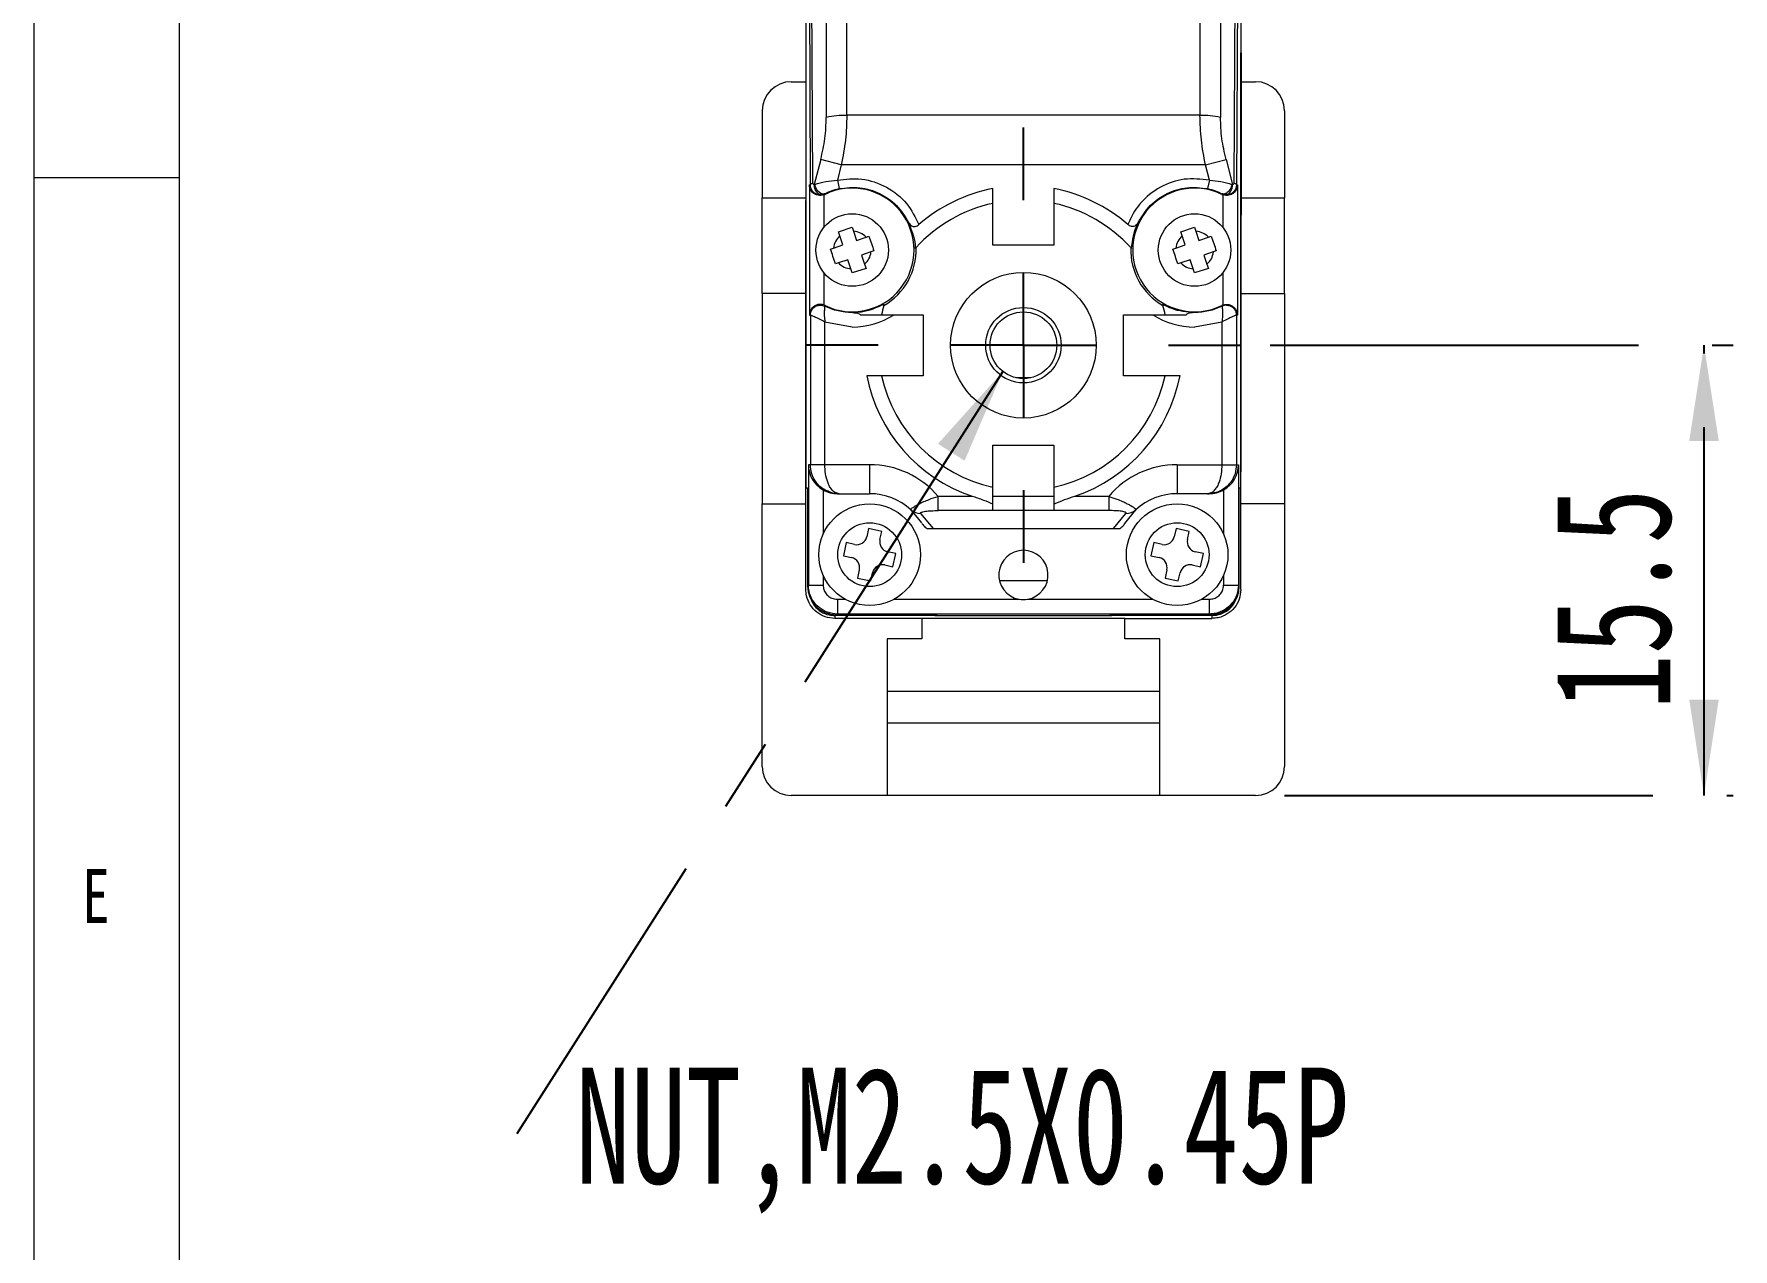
# Model space of a CAD drawing. Header units: millimetres. Extents: x 5 to 415, y 5 to 292.
# Drawn here: x 5 to 63.6, y 61.6 to 103.4 of the extents above; entities that cross this region are included whole.
import ezdxf

# ---------------------------------------------------------------- set-up
doc = ezdxf.new("R2010")
doc.units = ezdxf.units.MM
doc.linetypes.add('CENTERX2', pattern=[20.32, 12.7, -2.54, 2.54, -2.54])
doc.layers.add('CENTER_LINE', color=7, linetype='CENTERX2')
doc.styles.add('SLDTEXTSTYLE0', font='TXT', dxfattribs={"width": 0.7})
doc.styles.add('SLDTEXTSTYLE3', font='TXT', dxfattribs={"width": 0.75})
doc.dimstyles.new('SLDDIMSTYLE4', dxfattribs={"dimtxt": 4, "dimasz": 3.302, "dimexe": 0, "dimexo": 0.0625, "dimgap": 1, "dimtad": 1, "dimdec": 1, "dimrnd": 1e-09, "dimzin": 12, "dimdsep": 46, "dimtxsty": 'SLDTEXTSTYLE0', "dimsah": 1, "dimcen": 0.09, "dimadec": 0, "dimazin": 3, "dimtfac": 1, "dimtdec": 1, "dimtofl": 0, "dimtmove": 0, "dimatfit": 3, "dimfxl": 1, "dimfrac": 2, "dimtolj": 1, "dimtzin": 12, "dimarcsym": 0})
doc.dimstyles.new('SLDDIMSTYLE7', dxfattribs={"dimtxt": 0.18, "dimasz": 3.302, "dimexe": 0, "dimexo": 0.0625, "dimgap": 0, "dimtad": 0, "dimtih": 1, "dimtoh": 1, "dimdec": 0, "dimrnd": 1e-09, "dimzin": 0, "dimdsep": 46, "dimtxsty": 'Standard', "dimsah": 1, "dimcen": 0.09, "dimadec": 0, "dimazin": 0, "dimtfac": 3.302, "dimtdec": 0, "dimtofl": 0, "dimtmove": 0, "dimatfit": 3, "dimfxl": 1, "dimfrac": 2, "dimtolj": 1, "dimtzin": 0, "dimarcsym": 0})

# ---------------------------------------------------------------- blocks, each defined once
blk = doc.blocks.new('_D_31')
at = {"layer": 'CENTER_LINE'}
for p, q in [((47.602, 92.724), (63.56, 92.724)), ((62.56, 77.204), (62.56, 92.724)), ((48.102, 77.204), (63.56, 77.204))]:
    blk.add_line(p, q, dxfattribs=at)
for points in [[(62.56, 92.724), (62.052, 89.422), (63.068, 89.422)], [(62.56, 77.204), (63.068, 80.506), (62.052, 80.506)]]:
    blk.add_solid(points, dxfattribs=at)
at = {"layer": 'CENTER_LINE', "insert": (57.404, 80.17), "char_height": 4, "attachment_point": 1, "rotation": 90, "style": 'SLDTEXTSTYLE0'}
blk.add_mtext('15.5', dxfattribs=at)
blk = doc.blocks.new('SW_NOTE_0_9')
at = {"layer": 'CENTER_LINE', "color": 0, "insert": (2.015, 2.286), "char_height": 4, "attachment_point": 1, "style": 'SLDTEXTSTYLE0'}
blk.add_mtext('NUT,M2.5X0.45P', dxfattribs=at)
blk = doc.blocks.new('SW_CENTERMARKSYMBOL_11')
at = {"layer": 'CENTER_LINE', "color": 0}
for p, q in [((0, 5), (0, 7.5)), ((0, 0), (0, 2.5)), ((-5, 0), (-7.5, 0)), ((0, 0), (-2.5, 0)), ((0, 0), (0, -2.5)), ((0, 0), (2.5, 0)), ((5, 0), (7.5, 0)), ((0, -5), (0, -7.5))]:
    blk.add_line(p, q, dxfattribs=at)

msp = doc.modelspace()

# ---------------------------------------------------------------- linework, layer by layer
at = {"color": 7, "linetype": 'Continuous', "lineweight": 18}
for p, q in [((5, 292), (5, 5)), ((10, 287), (10, 10)), ((31.602, 108.906), (31.602, 97.806)), ((33.016, 100.646), (33.016, 106.591)), ((45.187, 106.591), (45.187, 100.646)), ((31.61, 87.806), (31.61, 106.504)), ((31.719, 106.306), (31.757, 98.251)), ((31.845, 98.306), (31.807, 106.36)), ((32.308, 106.489), (32.309, 100.57)), ((45.895, 106.489), (45.895, 100.57)), ((46.396, 106.36), (46.358, 98.306)), ((46.484, 106.306), (46.446, 98.251)), ((46.602, 102.794), (46.602, 104.534)), ((46.602, 102.794), (46.596, 102.794)), ((46.596, 87.806), (46.596, 102.794)), ((46.602, 102.794), (46.602, 97.806)), ((31.102, 101.804), (31.602, 101.804)), ((46.602, 101.804), (47.102, 101.804)), ((30.102, 100.804), (30.102, 97.804)), ((48.102, 100.804), (48.102, 97.804)), ((45.187, 100.646), (33.016, 100.646)), ((32.118, 99.12), (31.896, 98.263)), ((32.825, 98.937), (32.118, 99.12)), ((45.378, 98.937), (46.085, 99.12)), ((46.085, 99.12), (46.307, 98.263)), ((5, 98.5), (10, 98.5)), ((32.825, 98.937), (32.689, 98.413)), ((32.689, 98.413), (32.752, 98.12)), ((45.378, 98.937), (32.825, 98.937)), ((45.514, 98.413), (45.378, 98.937)), ((45.514, 98.413), (45.451, 98.12)), ((30.102, 94.504), (30.102, 97.804)), ((30.102, 97.804), (31.602, 97.804)), ((31.602, 97.806), (31.61, 97.806)), ((31.602, 97.804), (31.602, 97.204)), ((31.602, 97.804), (31.61, 97.804)), ((31.757, 98.251), (31.724, 98.251)), ((31.724, 98.251), (31.724, 93.761)), ((31.896, 98.263), (31.913, 98.266)), ((32.253, 97.943), (32.154, 97.912)), ((32.264, 97.92), (32.253, 97.943)), ((38.052, 97.613), (38.052, 98.123)), ((40.152, 98.123), (40.152, 97.613)), ((45.951, 97.943), (45.939, 97.92)), ((46.049, 97.912), (45.951, 97.943)), ((46.307, 98.263), (46.29, 98.266)), ((46.446, 98.251), (46.479, 98.251)), ((46.479, 98.251), (46.479, 93.761)), ((46.596, 97.806), (46.602, 97.806)), ((46.596, 97.804), (46.602, 97.804)), ((46.602, 97.804), (46.602, 97.204)), ((46.602, 97.804), (48.102, 97.804)), ((48.102, 94.504), (48.102, 97.804)), ((31.602, 93.756), (31.602, 97.706)), ((31.602, 97.706), (31.61, 97.706)), ((38.052, 96.174), (38.052, 97.613)), ((40.152, 97.613), (40.152, 96.174)), ((46.602, 97.706), (46.596, 97.706)), ((46.602, 93.756), (46.602, 97.706)), ((32.726, 96.636), (33.2, 96.795)), ((32.774, 96.493), (32.726, 96.636)), ((33.2, 96.795), (33.248, 96.652)), ((33.248, 96.652), (33.354, 96.337)), ((44.526, 96.636), (45, 96.795)), ((44.574, 96.493), (44.526, 96.636)), ((45, 96.795), (45.048, 96.652)), ((45.048, 96.652), (45.154, 96.337)), ((32.454, 96.035), (32.555, 96.069)), ((32.555, 96.069), (32.88, 96.178)), ((32.88, 96.178), (32.774, 96.493)), ((33.354, 96.337), (33.679, 96.446)), ((33.679, 96.446), (33.779, 96.479)), ((35.376, 96.058), (35.401, 96.086)), ((40.152, 96.174), (38.052, 96.174)), ((42.802, 96.086), (42.828, 96.058)), ((44.254, 96.035), (44.355, 96.069)), ((44.355, 96.069), (44.68, 96.178)), ((44.68, 96.178), (44.574, 96.493)), ((45.154, 96.337), (45.479, 96.446)), ((45.479, 96.446), (45.579, 96.479)), ((32.725, 95.562), (32.624, 95.529)), ((33.049, 95.671), (32.725, 95.562)), ((33.155, 95.356), (33.049, 95.671)), ((33.848, 95.939), (33.524, 95.83)), ((33.524, 95.83), (33.629, 95.515)), ((33.629, 95.515), (33.677, 95.372)), ((33.949, 95.973), (33.848, 95.939)), ((44.525, 95.562), (44.424, 95.529)), ((44.849, 95.671), (44.525, 95.562)), ((44.955, 95.356), (44.849, 95.671)), ((45.648, 95.939), (45.324, 95.83)), ((45.324, 95.83), (45.429, 95.515)), ((45.429, 95.515), (45.477, 95.372)), ((45.749, 95.973), (45.648, 95.939)), ((33.203, 95.213), (33.155, 95.356)), ((33.677, 95.372), (33.203, 95.213)), ((45.003, 95.213), (44.955, 95.356)), ((45.477, 95.372), (45.003, 95.213)), ((31.602, 94.504), (30.102, 94.504)), ((30.102, 94.504), (30.102, 87.254)), ((46.602, 94.504), (48.102, 94.504)), ((48.102, 94.504), (48.102, 87.254)), ((31.602, 88.356), (31.602, 93.756)), ((31.724, 93.761), (31.759, 93.761)), ((31.759, 93.761), (31.759, 88.606)), ((32.252, 94.069), (32.264, 94.093)), ((33.217, 93.849), (33.202, 93.849)), ((33.49, 93.774), (34.213, 93.774)), ((34.213, 93.774), (35.652, 93.774)), ((34.293, 94.095), (34.304, 94.132)), ((35.652, 93.774), (35.652, 91.674)), ((42.552, 93.774), (43.99, 93.774)), ((42.552, 91.674), (42.552, 93.774)), ((43.899, 94.132), (43.91, 94.095)), ((43.99, 93.774), (44.713, 93.774)), ((45.002, 93.849), (44.986, 93.849)), ((45.939, 94.093), (45.951, 94.069)), ((46.444, 93.761), (46.444, 88.606)), ((46.479, 93.761), (46.444, 93.761)), ((46.602, 88.356), (46.602, 93.756)), ((33.202, 93.349), (32.259, 93.522)), ((32.259, 88.606), (32.259, 93.522)), ((45.944, 93.522), (45.002, 93.349)), ((45.944, 93.522), (45.944, 88.606)), ((34.213, 91.674), (33.703, 91.674)), ((35.652, 91.674), (34.213, 91.674)), ((39.363, 91.604), (38.841, 91.604)), ((43.99, 91.674), (42.552, 91.674)), ((44.5, 91.674), (43.99, 91.674)), ((38.052, 87.836), (38.052, 89.274)), ((38.052, 89.274), (40.152, 89.274)), ((40.152, 89.274), (40.152, 87.836)), ((31.759, 88.606), (31.691, 88.606)), ((31.691, 88.606), (31.691, 84.46)), ((33.802, 88.606), (32.259, 88.606)), ((33.802, 88.606), (33.802, 87.606)), ((44.402, 88.606), (45.944, 88.606)), ((44.402, 88.606), (44.402, 87.606)), ((45.944, 88.606), (46.444, 88.606)), ((46.444, 88.606), (46.513, 88.606)), ((46.513, 88.606), (46.513, 84.46)), ((31.602, 88.356), (31.605, 88.356)), ((31.605, 84.306), (31.605, 88.356)), ((46.598, 88.356), (46.602, 88.356)), ((46.598, 84.306), (46.598, 88.356)), ((31.61, 87.806), (31.659, 87.806)), ((31.659, 87.806), (31.659, 84.429)), ((32.199, 87.74), (32.199, 86.208)), ((32.7, 87.606), (32.75, 87.606)), ((32.75, 87.606), (33.802, 87.606)), ((37.333, 87.516), (36.162, 87.516)), ((38.052, 87.241), (38.052, 87.836)), ((40.152, 87.516), (38.052, 87.516)), ((40.152, 87.836), (40.152, 87.241)), ((42.041, 87.516), (40.87, 87.516)), ((42.041, 87.516), (42.041, 87.026)), ((45.453, 87.606), (44.402, 87.606)), ((45.453, 87.606), (45.504, 87.606)), ((46.004, 87.74), (46.004, 86.208)), ((46.544, 87.806), (46.596, 87.806)), ((46.544, 84.429), (46.544, 87.806)), ((30.102, 78.204), (30.102, 87.254)), ((30.102, 87.254), (31.605, 87.254)), ((35.227, 87.049), (35.589, 86.601)), ((35.999, 86.406), (35.566, 86.926)), ((38.052, 87.026), (36.162, 87.026)), ((38.052, 87.026), (38.052, 87.241)), ((40.152, 87.026), (38.052, 87.026)), ((40.152, 87.241), (40.152, 87.026)), ((42.041, 87.026), (40.152, 87.026)), ((42.204, 86.406), (42.637, 86.926)), ((42.597, 86.58), (42.977, 87.049)), ((48.102, 87.254), (46.598, 87.254)), ((48.102, 87.254), (48.102, 78.204)), ((33.763, 86.409), (33.7, 86.124)), ((34.219, 86.308), (33.763, 86.409)), ((34.156, 86.023), (34.219, 86.308)), ((35.999, 86.406), (42.204, 86.406)), ((44.363, 86.409), (44.3, 86.124)), ((44.819, 86.308), (44.363, 86.409)), ((44.756, 86.023), (44.819, 86.308)), ((32.998, 85.921), (32.897, 85.466)), ((33.283, 85.858), (32.998, 85.921)), ((34.706, 85.542), (34.422, 85.605)), ((34.605, 85.087), (34.706, 85.542)), ((43.598, 85.921), (43.497, 85.466)), ((43.883, 85.858), (43.598, 85.921)), ((45.306, 85.542), (45.022, 85.605)), ((45.205, 85.087), (45.306, 85.542)), ((32.897, 85.466), (33.182, 85.403)), ((33.447, 84.985), (33.384, 84.7)), ((34.321, 85.15), (34.605, 85.087)), ((43.497, 85.466), (43.782, 85.403)), ((44.047, 84.985), (43.984, 84.7)), ((44.921, 85.15), (45.205, 85.087)), ((31.691, 84.46), (31.659, 84.429)), ((31.691, 84.46), (32.199, 84.46)), ((32.199, 84.8), (32.199, 84.46)), ((33.384, 84.7), (33.84, 84.599)), ((33.84, 84.599), (33.903, 84.884)), ((39.927, 84.604), (38.276, 84.604)), ((43.984, 84.7), (44.44, 84.599)), ((44.44, 84.599), (44.503, 84.884)), ((46.004, 84.8), (46.004, 84.46)), ((46.004, 84.46), (46.513, 84.46)), ((46.513, 84.46), (46.544, 84.429)), ((32.69, 83.969), (32.961, 83.969)), ((32.69, 83.969), (32.69, 83.46)), ((34.642, 83.969), (38.954, 83.969)), ((39.249, 83.969), (43.561, 83.969)), ((45.242, 83.969), (45.513, 83.969)), ((45.513, 83.46), (45.513, 83.969)), ((36.052, 83.408), (32.602, 83.408)), ((35.602, 83.31), (32.602, 83.31)), ((32.69, 83.46), (32.659, 83.429)), ((32.659, 83.429), (36.102, 83.429)), ((45.513, 83.46), (32.69, 83.46)), ((35.602, 83.322), (42.602, 83.322)), ((35.602, 83.31), (35.602, 83.322)), ((35.602, 83.31), (35.602, 82.604)), ((36.052, 83.429), (36.052, 83.408)), ((36.052, 83.396), (36.052, 83.408)), ((42.152, 83.396), (36.052, 83.396)), ((36.102, 83.429), (36.102, 83.406)), ((36.102, 83.406), (42.102, 83.406)), ((45.544, 83.429), (42.102, 83.429)), ((42.102, 83.406), (42.102, 83.429)), ((42.152, 83.429), (42.152, 83.408)), ((42.152, 83.396), (42.152, 83.408)), ((45.602, 83.408), (42.152, 83.408)), ((42.602, 83.31), (42.602, 83.322)), ((42.602, 82.604), (42.602, 83.31)), ((42.602, 83.31), (45.602, 83.31)), ((45.513, 83.46), (45.544, 83.429)), ((35.602, 82.604), (34.402, 82.604)), ((34.402, 82.604), (34.402, 77.204)), ((43.802, 82.604), (42.602, 82.604)), ((43.802, 77.204), (43.802, 82.604)), ((34.402, 80.806), (43.802, 80.806)), ((43.802, 79.704), (34.402, 79.704)), ((34.402, 77.204), (31.102, 77.204)), ((43.802, 77.204), (34.402, 77.204)), ((47.102, 77.204), (43.802, 77.204))]:
    msp.add_line(p, q, dxfattribs=at)
at = {"color": 8, "linetype": 'Continuous', "lineweight": 18}
for p, q in [((32.224, 97.903), (32.224, 96.783)), ((45.979, 97.903), (45.979, 96.783)), ((46.14, 97.913), (46.049, 97.912)), ((32.224, 95.225), (32.224, 94.11)), ((45.979, 95.225), (45.979, 94.11))]:
    msp.add_line(p, q, dxfattribs=at)
at = {"color": 7, "linetype": 'Continuous', "lineweight": 18, "flags": 128}
msp.add_lwpolyline([(36.162, 87.026), (36.162, 87.05), (36.162, 87.088), (36.162, 87.138), (36.162, 87.199), (36.162, 87.27), (36.162, 87.348), (36.162, 87.431), (36.162, 87.516)], dxfattribs=at)
at = {"color": 7, "linetype": 'Continuous', "lineweight": 18}
for centre, radius in [((33.202, 96.004), 1.25), ((45.002, 96.004), 1.25), ((39.102, 92.724), 2.51), ((39.102, 92.724), 1.3), ((39.102, 92.724), 1.15), ((33.802, 85.504), 1.75), ((44.402, 85.504), 1.75), ((33.802, 85.504), 1.1), ((44.402, 85.504), 1.1)]:
    msp.add_circle(centre, radius, dxfattribs=at)
for centre, radius, start, end in [((31.102, 100.804), 1, 90, 180), ((47.102, 100.804), 1, 0, 90), ((32.976, 97.686), 2.96, 89.21959, 103.01862), ((45.228, 97.686), 2.96, 76.98138, 90.78041), ((31.85, 98.2), 0.106, 92.8684, 151.15593), ((32.102, 98.251), 0.369, 289.34492, 296.10388), ((33.202, 96.006), 2.131, 243.89612, 116.10388), ((39.102, 92.724), 5.5, 101.00584, 130.89061), ((39.102, 92.724), 5.5, 49.10939, 78.99416), ((45.002, 96.006), 2.131, 63.89612, 296.10388), ((46.102, 98.251), 0.369, 243.89612, 250.65508), ((46.353, 98.2), 0.106, 28.84509, 87.13117), ((39.102, 92.724), 5, 102.12235, 137.74369), ((39.102, 92.724), 5, 42.25631, 77.87765), ((33.202, 96.004), 0.65, 42.79227, 85.91924), ((45.002, 96.004), 0.65, 42.79227, 85.91924), ((33.202, 96.004), 0.65, 131.15897, 174.28594), ((33.202, 96.006), 2.201, 299.74165, 2.08246), ((45.002, 96.006), 2.201, 177.91754, 240.25835), ((45.002, 96.004), 0.65, 131.15897, 174.28594), ((33.202, 96.004), 0.65, 222.79227, 265.91924), ((33.202, 96.004), 0.65, 311.15897, 354.28594), ((45.002, 96.004), 0.65, 222.79227, 265.91924), ((45.002, 96.004), 0.65, 311.15897, 354.28594), ((32.102, 93.761), 0.369, 63.89612, 70.65508), ((33.202, 96.006), 2.657, 270, 302.85003), ((39.102, 92.724), 5, 164.08042, 167.87765), ((45.002, 96.006), 2.657, 237.14997, 270), ((39.102, 92.724), 5, 12.12235, 15.91958), ((46.102, 93.761), 0.369, 109.34492, 116.10388), ((39.102, 92.724), 5.5, 191.00584, 251.24061), ((39.102, 92.724), 5, 192.12235, 257.87765), ((39.102, 92.724), 5, 282.12235, 347.87765), ((39.102, 92.724), 5.5, 288.75939, 348.99416), ((33.802, 85.506), 3.1, 40.41773, 90), ((44.402, 85.506), 3.1, 90, 139.58227), ((33.802, 85.506), 2.1, 47.27154, 90), ((44.402, 85.506), 2.1, 90, 132.72846), ((35.544, 87.395), 0.47, 227.47679, 272.6664), ((42.659, 87.395), 0.47, 267.3336, 312.52321), ((33.359, 86.2), 0.35, 257.48214, 347.48214), ((43.959, 86.2), 0.35, 257.48214, 347.48214), ((34.498, 85.947), 0.35, 167.48214, 257.48214), ((39.102, 84.806), 0.85, 279.97078, 260.02922), ((45.098, 85.947), 0.35, 167.48214, 257.48214), ((33.106, 85.061), 0.35, 347.48214, 77.48214), ((34.245, 84.808), 0.35, 77.48214, 167.48214), ((43.706, 85.061), 0.35, 347.48214, 77.48214), ((44.845, 84.808), 0.35, 77.48214, 167.48214), ((39.102, 84.806), 0.85, 260.02922, 279.97078), ((31.102, 78.204), 1, 180, 270), ((47.102, 78.204), 1, 270, 0)]:
    msp.add_arc(centre, radius, start, end, dxfattribs=at)
for centre, major_axis, ratio, start_param, end_param in [((32.708, 88.606), (1.018, 0), 0.982697, 3.141593, 4.188702), ((45.495, 88.606), (1.018, 0), 0.982697, 5.236076, 6.283185), ((32.7, 88.606), (-1, 0), 0.999848, 1.04711, 1.570796), ((45.504, 88.606), (-1, 0), 0.999848, 1.570796, 2.094483), ((32.659, 84.429), (0.707, 0.707), 0.999695, 2.356347, 3.926839), ((45.544, 84.429), (0.707, -0.707), 0.999695, 5.497939, 7.068431)]:
    msp.add_ellipse(centre, major_axis=major_axis, ratio=ratio, start_param=start_param, end_param=end_param, dxfattribs=at)
for points, knots in [([(32.118, 99.12), (32.174, 99.364), (32.284, 99.847), (32.3, 100.33), (32.309, 100.57)], [0, 0, 0, 0, 0.5041542, 1, 1, 1, 1]), ([(33.016, 100.646), (33.008, 100.365), (32.991, 99.797), (32.881, 99.226), (32.825, 98.937)], [0, 0, 0, 0, 0.495576, 1, 1, 1, 1]), ([(45.378, 98.937), (45.323, 99.226), (45.212, 99.797), (45.196, 100.365), (45.187, 100.646)], [0, 0, 0, 0, 0.504417, 1, 1, 1, 1]), ([(46.085, 99.12), (46.03, 99.364), (45.919, 99.847), (45.903, 100.33), (45.895, 100.57)], [0, 0, 0, 0, 0.504153, 1, 1, 1, 1]), ([(31.913, 98.266), (32.035, 98.301), (32.264, 98.366), (32.553, 98.398), (32.689, 98.413)], [0, 0, 0, 0, 0.5298078, 1, 1, 1, 1]), ([(32.689, 98.413), (32.97, 98.444), (33.551, 98.508), (34.402, 98.211), (35.114, 97.657), (35.375, 97.135), (35.501, 96.882)], [0, 0, 0, 0, 0.241992, 0.5, 0.758008, 1, 1, 1, 1]), ([(45.514, 98.413), (45.224, 98.444), (44.643, 98.506), (43.791, 98.206), (43.321, 97.829), (43.115, 97.586), (43.025, 97.478), (42.863, 97.25), (42.758, 97.011), (42.702, 96.882)], [0, 0, 0, 0, 0.249763, 0.499526, 0.757284, 0.759303, 0.774969, 0.878706, 1, 1, 1, 1]), ([(45.514, 98.413), (45.65, 98.398), (45.939, 98.366), (46.169, 98.301), (46.29, 98.266)], [0, 0, 0, 0, 0.470945, 1, 1, 1, 1]), ([(32.224, 97.903), (32.19, 97.894), (32.122, 97.876), (32.019, 97.887), (31.913, 97.925), (31.805, 98.009), (31.74, 98.126), (31.725, 98.214), (31.724, 98.25), (31.724, 98.251)], [0, 0, 0, 0, 0.117763, 0.235394, 0.357437, 0.547783, 0.812584, 0.994967, 1, 1, 1, 1]), ([(32.062, 97.912), (32.044, 97.914), (32, 97.92), (31.937, 97.947), (31.875, 97.989), (31.824, 98.043), (31.786, 98.107), (31.762, 98.178), (31.759, 98.227), (31.757, 98.251)], [0, 0, 0, 0, 0.112981, 0.262282, 0.411767, 0.559704, 0.706999, 0.853737, 1, 1, 1, 1]), ([(31.845, 98.306), (31.845, 98.303), (31.846, 98.296), (31.851, 98.284), (31.861, 98.272), (31.877, 98.262), (31.89, 98.263), (31.896, 98.263)], [0, 0, 0, 0, 0.105787, 0.213994, 0.459109, 0.727072, 1, 1, 1, 1]), ([(32.154, 97.912), (32.14, 97.911), (32.109, 97.91), (32.061, 97.926), (32.013, 97.958), (31.969, 98.006), (31.933, 98.066), (31.909, 98.133), (31.896, 98.2), (31.896, 98.243), (31.896, 98.263)], [0, 0, 0, 0, 0.113183, 0.235918, 0.365964, 0.5, 0.634036, 0.764082, 0.886817, 1, 1, 1, 1]), ([(32.253, 97.943), (32.239, 97.939), (32.212, 97.93), (32.161, 97.936), (32.105, 97.96), (32.047, 98.004), (31.995, 98.064), (31.954, 98.132), (31.926, 98.201), (31.917, 98.245), (31.913, 98.266)], [0, 0, 0, 0, 0.110626, 0.23271, 0.363836, 0.5, 0.636164, 0.76729, 0.889374, 1, 1, 1, 1]), ([(32.253, 97.943), (32.325, 97.977), (32.434, 98.029), (32.613, 98.087), (32.706, 98.109), (32.752, 98.12)], [0, 0, 0, 0, 0.50598, 0.757681, 1, 1, 1, 1]), ([(32.752, 98.12), (32.99, 98.147), (33.467, 98.201), (34.163, 97.981), (34.766, 97.569), (35.017, 97.16), (35.143, 96.955)], [0, 0, 0, 0, 0.25, 0.5, 0.75, 1, 1, 1, 1]), ([(43.061, 96.955), (43.186, 97.16), (43.437, 97.569), (44.04, 97.981), (44.736, 98.201), (45.213, 98.147), (45.451, 98.12)], [0, 0, 0, 0, 0.25, 0.5, 0.75, 1, 1, 1, 1]), ([(45.451, 98.12), (45.497, 98.109), (45.59, 98.087), (45.769, 98.029), (45.878, 97.977), (45.951, 97.943)], [0, 0, 0, 0, 0.242384, 0.494157, 1, 1, 1, 1]), ([(46.29, 98.266), (46.286, 98.245), (46.277, 98.201), (46.249, 98.132), (46.208, 98.064), (46.156, 98.004), (46.098, 97.96), (46.042, 97.936), (45.991, 97.93), (45.964, 97.939), (45.951, 97.943)], [0, 0, 0, 0, 0.110626, 0.23271, 0.363836, 0.5, 0.636164, 0.76729, 0.889374, 1, 1, 1, 1]), ([(46.479, 98.251), (46.479, 98.25), (46.478, 98.214), (46.464, 98.126), (46.398, 98.009), (46.291, 97.925), (46.184, 97.887), (46.081, 97.876), (46.013, 97.894), (45.979, 97.903)], [0, 0, 0, 0, 0.005034, 0.187416, 0.452217, 0.642563, 0.764606, 0.882237, 1, 1, 1, 1]), ([(46.049, 97.912), (46.064, 97.911), (46.096, 97.91), (46.146, 97.928), (46.195, 97.961), (46.238, 98.011), (46.273, 98.071), (46.295, 98.137), (46.307, 98.202), (46.307, 98.244), (46.307, 98.263)], [0, 0, 0, 0, 0.118146, 0.244995, 0.37775, 0.512674, 0.645653, 0.772913, 0.891593, 1, 1, 1, 1]), ([(46.446, 98.251), (46.441, 98.209), (46.435, 98.143), (46.392, 98.062), (46.347, 98.007), (46.288, 97.959), (46.226, 97.93), (46.173, 97.912), (46.146, 97.912), (46.14, 97.913)], [0, 0, 0, 0, 0.250741, 0.392098, 0.543794, 0.673085, 0.840849, 0.962016, 1, 1, 1, 1]), ([(46.358, 98.306), (46.358, 98.303), (46.357, 98.296), (46.353, 98.283), (46.342, 98.271), (46.326, 98.262), (46.313, 98.263), (46.307, 98.263)], [0, 0, 0, 0, 0.107272, 0.216266, 0.463262, 0.73307, 1, 1, 1, 1]), ([(35.143, 96.955), (35.242, 96.711), (35.356, 96.431), (35.373, 96.099), (35.376, 96.058)], [0, 0, 0, 0, 0.877396, 1, 1, 1, 1]), ([(35.143, 96.955), (35.17, 96.914), (35.208, 96.854), (35.296, 96.814), (35.369, 96.811), (35.442, 96.836), (35.482, 96.867), (35.501, 96.882)], [0, 0, 0, 0, 0.381572, 0.550126, 0.720262, 0.867847, 1, 1, 1, 1]), ([(43.06, 96.955), (43.034, 96.914), (42.995, 96.854), (42.907, 96.814), (42.835, 96.811), (42.761, 96.836), (42.721, 96.867), (42.702, 96.882)], [0, 0, 0, 0, 0.381547, 0.550115, 0.720266, 0.867861, 1, 1, 1, 1]), ([(42.828, 96.058), (42.869, 96.342), (42.915, 96.662), (43.046, 96.926), (43.06, 96.955)], [0, 0, 0, 0, 0.888653, 1, 1, 1, 1]), ([(32.224, 94.11), (32.191, 94.119), (32.15, 94.129), (32.07, 94.132), (31.987, 94.119), (31.876, 94.065), (31.773, 93.963), (31.731, 93.852), (31.724, 93.779), (31.724, 93.762), (31.724, 93.761)], [0, 0, 0, 0, 0.11544, 0.141145, 0.277216, 0.412411, 0.624676, 0.915152, 0.994966, 1, 1, 1, 1]), ([(31.759, 93.761), (31.764, 93.806), (31.774, 93.896), (31.854, 94.009), (31.967, 94.089), (32.057, 94.099), (32.102, 94.104)], [0, 0, 0, 0, 0.25, 0.5, 0.75, 1, 1, 1, 1]), ([(32.259, 93.522), (32.196, 93.556), (32.068, 93.624), (31.9, 93.701), (31.806, 93.743), (31.766, 93.759), (31.761, 93.761), (31.759, 93.761)], [0, 0, 0, 0, 0.260217, 0.529104, 0.765257, 0.882426, 1, 1, 1, 1]), ([(32.102, 94.104), (32.128, 94.103), (32.18, 94.1), (32.228, 94.079), (32.252, 94.069)], [0, 0, 0, 0, 0.5, 1, 1, 1, 1]), ([(32.252, 94.069), (32.252, 94.066), (32.251, 94.061), (32.247, 94.026), (32.243, 93.971), (32.238, 93.878), (32.237, 93.727), (32.251, 93.594), (32.259, 93.522)], [0, 0, 0, 0, 0.12306, 0.248493, 0.377059, 0.509618, 0.734984, 1, 1, 1, 1]), ([(33.202, 93.849), (33.037, 93.859), (32.708, 93.878), (32.404, 94.005), (32.252, 94.069)], [0, 0, 0, 0, 0.5, 1, 1, 1, 1]), ([(34.304, 94.132), (34.041, 94.017), (33.676, 93.859), (33.317, 93.851), (33.217, 93.849)], [0, 0, 0, 0, 0.722224, 1, 1, 1, 1]), ([(33.217, 93.849), (33.294, 93.843), (33.39, 93.835), (33.474, 93.784), (33.49, 93.774)], [0, 0, 0, 0, 0.804502, 1, 1, 1, 1]), ([(44.986, 93.849), (44.728, 93.868), (44.365, 93.894), (44.004, 94.078), (43.899, 94.132)], [0, 0, 0, 0, 0.710804, 1, 1, 1, 1]), ([(44.986, 93.849), (44.909, 93.843), (44.813, 93.835), (44.729, 93.784), (44.713, 93.774)], [0, 0, 0, 0, 0.804617, 1, 1, 1, 1]), ([(45.951, 94.069), (45.799, 94.005), (45.495, 93.878), (45.166, 93.859), (45.002, 93.849)], [0, 0, 0, 0, 0.5, 1, 1, 1, 1]), ([(45.951, 94.069), (45.951, 94.066), (45.952, 94.061), (45.956, 94.026), (45.96, 93.97), (45.965, 93.878), (45.966, 93.727), (45.952, 93.594), (45.944, 93.522)], [0, 0, 0, 0, 0.123087, 0.248535, 0.377103, 0.509653, 0.735072, 1, 1, 1, 1]), ([(46.444, 93.761), (46.442, 93.761), (46.437, 93.759), (46.406, 93.746), (46.358, 93.726), (46.274, 93.688), (46.134, 93.623), (46.009, 93.556), (45.944, 93.522)], [0, 0, 0, 0, 0.119498, 0.23974, 0.361536, 0.485663, 0.730817, 1, 1, 1, 1]), ([(46.102, 94.104), (46.074, 94.102), (46.022, 94.099), (45.974, 94.079), (45.951, 94.069)], [0, 0, 0, 0, 0.5236995, 1, 1, 1, 1]), ([(45.979, 94.11), (46.013, 94.119), (46.053, 94.129), (46.134, 94.132), (46.217, 94.119), (46.327, 94.065), (46.43, 93.963), (46.472, 93.852), (46.479, 93.779), (46.479, 93.762), (46.479, 93.761)], [0, 0, 0, 0, 0.1154404, 0.1411445, 0.2772158, 0.4124111, 0.624676, 0.915152, 0.9949658, 1, 1, 1, 1]), ([(46.102, 94.104), (46.147, 94.099), (46.236, 94.089), (46.35, 94.009), (46.429, 93.896), (46.439, 93.806), (46.444, 93.761)], [0, 0, 0, 0, 0.25, 0.5, 0.75, 1, 1, 1, 1]), ([(32.75, 87.606), (32.703, 87.614), (32.621, 87.628), (32.51, 87.725), (32.424, 87.849), (32.342, 88.031), (32.274, 88.284), (32.264, 88.501), (32.259, 88.606)], [0, 0, 0, 0, 0.1913886, 0.3396526, 0.4809365, 0.608398, 0.8098668, 1, 1, 1, 1]), ([(45.944, 88.606), (45.939, 88.501), (45.929, 88.284), (45.862, 88.031), (45.78, 87.849), (45.694, 87.726), (45.583, 87.628), (45.5, 87.614), (45.453, 87.606)], [0, 0, 0, 0, 0.190183, 0.391587, 0.518897, 0.659859, 0.807345, 1, 1, 1, 1]), ([(46.444, 88.606), (46.435, 88.501), (46.415, 88.284), (46.277, 88.031), (46.112, 87.849), (45.938, 87.726), (45.716, 87.628), (45.548, 87.614), (45.453, 87.606)], [0, 0, 0, 0, 0.190182, 0.391587, 0.518814, 0.659859, 0.807214, 1, 1, 1, 1]), ([(32.75, 87.606), (32.655, 87.61), (32.535, 87.616), (32.425, 87.665), (32.403, 87.675)], [0, 0, 0, 0, 0.797018, 1, 1, 1, 1]), ([(35.227, 87.049), (35.227, 87.062), (35.228, 87.087), (35.344, 87.169), (35.497, 87.253), (35.659, 87.331), (35.882, 87.423), (36.056, 87.481), (36.162, 87.516)], [0, 0, 0, 0, 0.195533, 0.397857, 0.520192, 0.662414, 0.794289, 1, 1, 1, 1]), ([(38.052, 87.241), (37.947, 87.288), (37.715, 87.39), (37.468, 87.472), (37.333, 87.516)], [0, 0, 0, 0, 0.450985, 1, 1, 1, 1]), ([(40.87, 87.516), (40.748, 87.476), (40.502, 87.394), (40.269, 87.293), (40.152, 87.241)], [0, 0, 0, 0, 0.496019, 1, 1, 1, 1]), ([(42.041, 87.516), (42.135, 87.485), (42.301, 87.431), (42.516, 87.343), (42.68, 87.266), (42.842, 87.18), (42.973, 87.091), (42.975, 87.063), (42.977, 87.049)], [0, 0, 0, 0, 0.182297, 0.322117, 0.457609, 0.574043, 0.791757, 1, 1, 1, 1]), ([(35.566, 86.926), (35.561, 86.933), (35.552, 86.947), (35.581, 86.967), (35.638, 86.985), (35.749, 87.005), (35.927, 87.022), (36.083, 87.025), (36.162, 87.026)], [0, 0, 0, 0, 0.119629, 0.235882, 0.354499, 0.47966, 0.73658, 1, 1, 1, 1]), ([(42.637, 86.926), (42.642, 86.933), (42.651, 86.947), (42.623, 86.967), (42.565, 86.985), (42.455, 87.005), (42.276, 87.022), (42.12, 87.025), (42.041, 87.026)], [0, 0, 0, 0, 0.118245, 0.235831, 0.351657, 0.479645, 0.73658, 1, 1, 1, 1]), ([(35.606, 86.58), (35.641, 86.532), (35.689, 86.465), (35.756, 86.419), (35.775, 86.406)], [0, 0, 0, 0, 0.721928, 1, 1, 1, 1]), ([(35.775, 86.406), (35.785, 86.406), (35.805, 86.406), (35.846, 86.406), (35.892, 86.406), (35.932, 86.406), (35.967, 86.406), (35.989, 86.406), (35.999, 86.406)], [0, 0, 0, 0, 0.3029037, 0.5867997, 0.7634785, 0.8634657, 0.9406831, 1, 1, 1, 1]), ([(42.204, 86.406), (42.218, 86.406), (42.244, 86.406), (42.286, 86.406), (42.35, 86.406), (42.395, 86.406), (42.419, 86.406), (42.428, 86.406)], [0, 0, 0, 0, 0.081806, 0.163008, 0.304881, 0.721802, 1, 1, 1, 1]), ([(42.428, 86.406), (42.476, 86.442), (42.541, 86.493), (42.585, 86.561), (42.597, 86.58)], [0, 0, 0, 0, 0.721901, 1, 1, 1, 1]), ([(32.69, 83.46), (32.575, 83.472), (32.348, 83.495), (32.047, 83.671), (31.823, 83.927), (31.707, 84.206), (31.695, 84.389), (31.691, 84.46)], [0, 0, 0, 0, 0.2199537, 0.4345703, 0.6492433, 0.8639785, 1, 1, 1, 1]), ([(32.199, 84.46), (32.205, 84.406), (32.215, 84.297), (32.299, 84.15), (32.422, 84.038), (32.561, 83.977), (32.653, 83.972), (32.69, 83.969)], [0, 0, 0, 0, 0.2121897, 0.4239717, 0.641513, 0.8550561, 1, 1, 1, 1]), ([(45.513, 83.969), (45.567, 83.974), (45.676, 83.985), (45.823, 84.068), (45.935, 84.192), (45.996, 84.331), (46.001, 84.423), (46.004, 84.46)], [0, 0, 0, 0, 0.212202, 0.423999, 0.641521, 0.855071, 1, 1, 1, 1]), ([(46.513, 84.46), (46.501, 84.345), (46.478, 84.118), (46.302, 83.817), (46.046, 83.593), (45.767, 83.477), (45.584, 83.465), (45.513, 83.46)], [0, 0, 0, 0, 0.2198969, 0.4345122, 0.6491847, 0.8639199, 1, 1, 1, 1]), ([(32.602, 83.31), (32.49, 83.321), (32.266, 83.343), (31.967, 83.515), (31.742, 83.768), (31.622, 84.048), (31.61, 84.233), (31.605, 84.306)], [0, 0, 0, 0, 0.214704, 0.429408, 0.644093, 0.85877, 1, 1, 1, 1]), ([(31.804, 83.918), (31.833, 83.858), (31.906, 83.707), (32.118, 83.532), (32.368, 83.423), (32.535, 83.412), (32.602, 83.408)], [0, 0, 0, 0, 0.198048, 0.49978, 0.801501, 1, 1, 1, 1]), ([(46.598, 84.306), (46.587, 84.194), (46.565, 83.97), (46.393, 83.672), (46.14, 83.446), (45.86, 83.327), (45.675, 83.315), (45.602, 83.31)], [0, 0, 0, 0, 0.2147035, 0.4294078, 0.6440927, 0.8587702, 1, 1, 1, 1]), ([(45.602, 83.408), (45.703, 83.418), (45.906, 83.437), (46.17, 83.594), (46.343, 83.764), (46.389, 83.889), (46.4, 83.919)], [0, 0, 0, 0, 0.301284, 0.602569, 0.903829, 1, 1, 1, 1]), ([(32.602, 83.408), (32.603, 83.389), (32.606, 83.357), (32.603, 83.324), (32.602, 83.31)], [0, 0, 0, 0, 0.560004, 1, 1, 1, 1]), ([(45.602, 83.31), (45.603, 83.328), (45.606, 83.361), (45.603, 83.393), (45.602, 83.408)], [0, 0, 0, 0, 0.560005, 1, 1, 1, 1])]:
    msp.add_open_spline(points, degree=3, knots=knots, dxfattribs=at)
at = {"color": 8, "linetype": 'Continuous', "lineweight": 18}
for points, knots in [([(32.154, 97.912), (32.129, 97.909), (32.099, 97.905), (32.068, 97.911), (32.062, 97.912)], [0, 0, 0, 0, 0.804736, 1, 1, 1, 1]), ([(32.403, 87.675), (32.357, 87.693), (32.244, 87.735), (32.092, 87.85), (31.926, 88.031), (31.789, 88.284), (31.769, 88.501), (31.759, 88.606)], [0, 0, 0, 0, 0.130966, 0.316821, 0.484642, 0.749693, 1, 1, 1, 1])]:
    msp.add_open_spline(points, degree=3, knots=knots, dxfattribs=at)
at = {"color": 7, "linetype": 'Continuous', "lineweight": 18}
for points in [[(33.779, 96.479), (33.808, 96.395), (33.864, 96.226), (33.921, 96.058), (33.949, 95.973)], [(45.579, 96.479), (45.608, 96.395), (45.664, 96.226), (45.721, 96.058), (45.749, 95.973)], [(32.624, 95.529), (32.595, 95.613), (32.539, 95.782), (32.482, 95.951), (32.454, 96.035)], [(44.424, 95.529), (44.395, 95.613), (44.339, 95.782), (44.282, 95.951), (44.254, 96.035)], [(32.259, 88.606), (32.194, 88.606), (32.064, 88.606), (31.9, 88.606), (31.784, 88.606), (31.767, 88.606), (31.759, 88.606)]]:
    msp.add_open_spline(points, degree=3, dxfattribs=at)

# ---------------------------------------------------------------- block references
at = {"layer": 'CENTER_LINE'}
for name, p in [('SW_CENTERMARKSYMBOL_11', (39.102, 92.724)), ('SW_NOTE_0_9', (21.645, 65.546))]:
    msp.add_blockref(name, p, dxfattribs=at)

# ---------------------------------------------------------------- texts
at = {"color": 7, "linetype": 'Continuous', "lineweight": 0, "insert": (6.667, 74.668), "char_height": 1.852, "attachment_point": 1, "style": 'SLDTEXTSTYLE3'}
msp.add_mtext('E', dxfattribs=at)

# ---------------------------------------------------------------- dimensions: what is measured, and where the dimension line sits
at = {"layer": 'CENTER_LINE'}
dim = msp.add_linear_dim(base=(62.56, 92.724), p1=(47.102, 77.204), p2=(46.602, 92.724), angle=90, dimstyle='SLDDIMSTYLE4', dxfattribs=at)
dim.commit()
dim.dimension.update_dxf_attribs({"geometry": '_D_31', "text_midpoint": (62.56, 84.964), "dimtype": 160})

# ---------------------------------------------------------------- leaders
msp.add_leader([(38.392, 91.819), (21.645, 65.546)], dimstyle='SLDDIMSTYLE7', dxfattribs=at)

doc.saveas('drawing.dxf')
